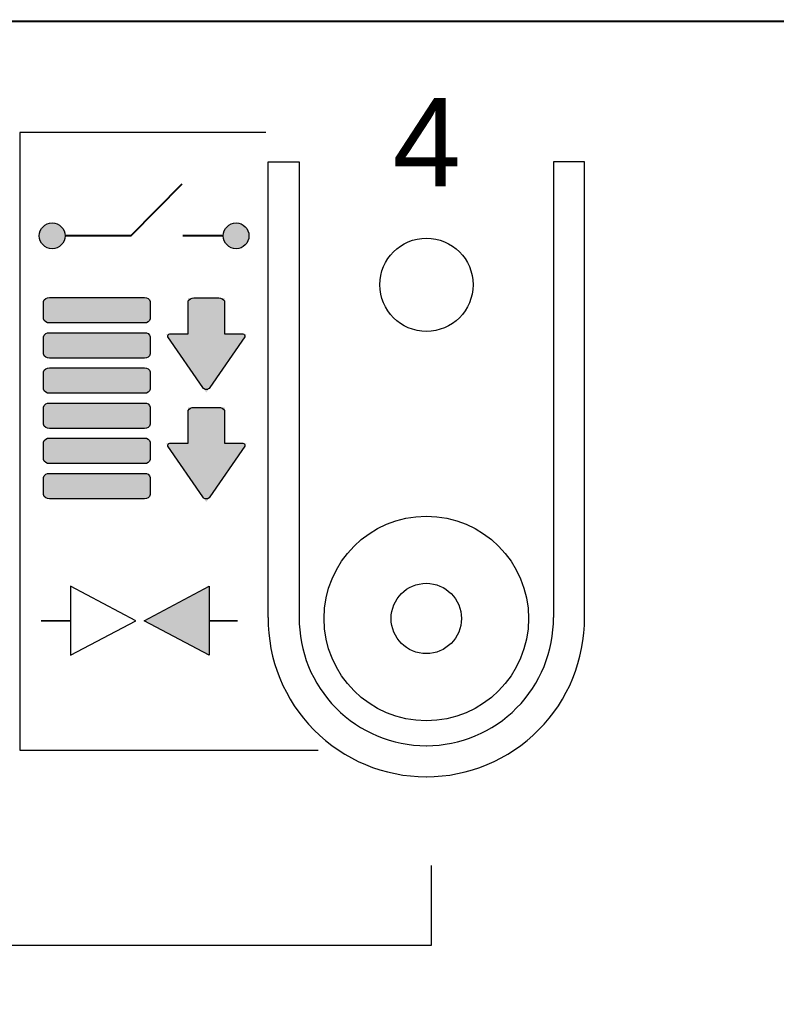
# Model space of a CAD drawing. Header units: millimetres. Extents: x -174 to 283928, y 1291 to 21053.
# Drawn here: x 9521.17 to 9535.87, y 20339.62 to 20358.78 of the extents above; entities that cross this region are included whole.
import ezdxf
from ezdxf.enums import TextEntityAlignment as Align

# ---------------------------------------------------------------- set-up
doc = ezdxf.new("R2010")
doc.units = ezdxf.units.MM
doc.layers.add('Enclosure', color=7, linetype='Continuous')
doc.layers.add('Serigraph', color=7, linetype='Continuous')
doc.styles.add('Arial', font='arial.ttf')

# ---------------------------------------------------------------- blocks, each defined once
blk = doc.blocks.new('*U204')
at = {"ltscale": 2}
blk.add_lwpolyline([(0, 20), (0, -20), (839.99999645911, -20.00000000765696), (839.99999645911, 19.99999999234304), (0, 19.9999999996071)], dxfattribs=at)
blk = doc.blocks.new('ZIOMB16V3_ENCLOSURE')
at = {"layer": 'Enclosure'}
blk.add_line((140.9676025996122, 19.9670983456476), (0.967602599612178, 19.9670983456476), dxfattribs=at)
at = {"layer": 'Enclosure', "lineweight": 9}
for points in [[(51.87614019179421, 8.394562239195437), (51.87614019179421, 17.23914718111493), (52.47995130060247, 17.23914718111493), (52.47995131239497, 8.394562239195437)], [(58.02340267229522, 8.394562239195437), (58.02340267229522, 17.23914718111493), (57.41959156348696, 17.23914718111493), (57.41959155169445, 8.394562239195437)]]:
    blk.add_lwpolyline(points, dxfattribs=at)
for centre, radius in [((54.95227715645626, 14.85486638801168), 0.9057641153867734), ((54.94977143204471, 8.372634282795588), 1.986127310598921), ((54.94920403343225, 8.373201106076264), 0.6831023214353465)]:
    blk.add_circle(centre, radius, dxfattribs=at)
for centre, radius, start, end in [((54.94977143204471, 8.372634282794678), 3.073709458669156, 179.5912463330232, 269.9532917957442), ((54.95033883065719, 8.373201106076264), 2.470484923534017, 179.4912400767099, 269.9287277477251), ((54.94920403343225, 8.373201106076264), 2.470484923534017, 270.0712722522228, 0.5087599231859065), ((54.94977143204471, 8.372634282794678), 3.073709458669156, 270.0467082042558, 0.4087536669767632)]:
    blk.add_arc(centre, radius, start, end, dxfattribs=at)
blk = doc.blocks.new('ZIOMB16V3_SERIGRAPH')
at = {"layer": 'Serigraph'}
h = blk.add_hatch(color=256, dxfattribs=at)
h.dxf.hatch_style = 1
h.paths.add_polyline_path([(46.9639917723614, 18.40818992970688, 1), (46.4639917723614, 18.40818992970688, 1)])
h = blk.add_hatch(color=256, dxfattribs=at)
h.dxf.hatch_style = 1
h.paths.add_polyline_path([(50.53770153522895, 18.40818992970688, 1), (50.03770153522895, 18.40818992970688, 1)])
h = blk.add_hatch(color=256, dxfattribs=at)
h.dxf.hatch_style = 1
h.paths.add_polyline_path([(48.62039943258356, 17.12949694241141, 0.3758706826029284), (48.50530716150821, 17.20982113797325), (46.66090473875261, 17.20981166910204), (46.66090473875261, 17.20982115151199, 0.3754197289689309), (46.54585302097643, 17.12966041313828), (46.54585302097643, 16.79707258868782, 0.3754197289689291), (46.66090473875261, 16.71691185031412), (48.50530715427136, 16.71691183677538, 0.3754197289689312), (48.6203588732244, 16.79707257346015)])
h = blk.add_hatch(color=256, dxfattribs=at)
h.dxf.hatch_style = 1
h.paths.add_polyline_path([(48.92418364714467, 16.50427330059008), (49.35455948087042, 16.50427330059008), (49.35455948087042, 17.20279690342775), (49.70866560325725, 17.20279690342775), (50.06277172564409, 17.20279690342775), (50.06277172564409, 16.50427330059008), (50.49314755936984, 16.50427330059008), (49.70866560325725, 15.36399667846652)])
h = blk.add_hatch(color=256, dxfattribs=at)
h.dxf.hatch_style = 1
h.paths.add_polyline_path([(48.62039942576188, 16.44666532241879, 0.3758706826029281), (48.50530715468653, 16.52698951798064), (46.66090473193093, 16.52698004910942), (46.66090473193093, 16.52698953151937, 0.3754197289689311), (46.54585301415478, 16.44682879314567), (46.54585301415478, 16.11424096869521, 0.3754197289689294), (46.66090473193093, 16.03408023032151), (48.50530714744968, 16.03408021678277, 0.3754197289689312), (48.62035886640274, 16.11424095346754)])
h = blk.add_hatch(color=256, dxfattribs=at)
h.dxf.hatch_style = 1
h.paths.add_polyline_path([(48.62039943258537, 15.76366681348261, 0.3758706826029281), (48.50530716151002, 15.84399100904446), (46.66090473875443, 15.84398154017324), (46.66090473875443, 15.84399102258319, 0.3754197289689311), (46.54585302097825, 15.76383028420949), (46.54585302097825, 15.43124245975903, 0.37541972896893), (46.66090473875443, 15.35108172138533), (48.50530715427318, 15.35108170784659, 0.3754197289689312), (48.62035887322622, 15.43124244453136)])
h = blk.add_hatch(color=256, dxfattribs=at)
h.dxf.hatch_style = 1
h.paths.add_polyline_path([(48.6203994257637, 15.08083519349, 0.3758706826029272), (48.50530715468835, 15.16115938905184), (46.66090473193275, 15.16114992018063), (46.66090473193275, 15.16115940259058, 0.3754197289689309), (46.54585301415659, 15.08099866421687), (46.54585301415659, 14.74841083976642, 0.37541972896893), (46.66090473193275, 14.66825010139271), (48.5053071474515, 14.66825008785398, 0.3754197289689313), (48.62035886640454, 14.74841082453875)])
h = blk.add_hatch(color=256, dxfattribs=at)
h.dxf.hatch_style = 1
h.paths.add_polyline_path([(48.92418364714467, 14.37843750542359), (49.35455948087042, 14.37843750542359), (49.35455948087042, 15.07696110826126), (49.70866560325725, 15.07696110826126), (50.06277172564409, 15.07696110826126), (50.06277172564409, 14.37843750542359), (50.49314755936984, 14.37843750542359), (49.70866560325725, 13.23816088330002)])
h = blk.add_hatch(color=256, dxfattribs=at)
h.dxf.hatch_style = 1
h.paths.add_polyline_path([(48.62039943258718, 14.39783668455382, 0.3758706826029284), (48.50530716151183, 14.47816088011566), (46.66090473875624, 14.47815141124445), (46.66090473875624, 14.4781608936544, 0.3754197289689309), (46.54585302098007, 14.3980001552807), (46.54585302098007, 14.06541233083024, 0.3754197289689291), (46.66090473875624, 13.98525159245653), (48.50530715427499, 13.9852515789178, 0.3754197289689312), (48.62035887322804, 14.06541231560257)])
h = blk.add_hatch(color=256, dxfattribs=at)
h.dxf.hatch_style = 1
h.paths.add_polyline_path([(48.62039943941067, 13.71483817561764, 0.3758706826029283), (48.50530716833532, 13.79516237117949), (46.66090474557972, 13.79515290230827), (46.66090474557972, 13.79516238471822, 0.3754197289689311), (46.54585302780357, 13.71500164634452), (46.54585302780357, 13.38241382189406, 0.3754197289689291), (46.66090474557972, 13.30225308352035), (48.50530716109847, 13.30225306998161, 0.3754197289689312), (48.62035888005153, 13.38241380666639)])
h = blk.add_hatch(color=256, dxfattribs=at)
h.dxf.hatch_style = 2
h.paths.add_polyline_path([(49.7663326537156, 11.60313732027569), (49.7663326537156, 10.26316942446445), (48.4983796117956, 10.93280054497043)])
at = {"layer": 'Serigraph', "lineweight": 5}
for p, q in [((54.08024017388197, 4.634672787869419), (54.08024017388197, 6.176523343039207)), ((39.49009249055209, 4.634672787869419), (54.08024017388197, 4.634672787869419))]:
    blk.add_line(p, q, dxfattribs=at)
for points in [[(50.86177349299692, 20.4181417734242), (46.08808947099418, 20.4181417734242), (46.08808947099418, 8.416506100990574), (51.87908070675054, 8.416506100990574)], [(47.06879084302886, 11.60313732027569), (47.06879084302886, 10.26316942446445), (48.33745228945986, 10.93280054497043), (47.06879084302886, 11.60313732027569)], [(49.7663326537156, 11.60313732027569), (49.7663326537156, 10.26316942446445), (48.4983796117956, 10.93280054497043), (49.7663326537156, 11.60313732027569)], [(47.06879084302886, 10.93315337236961), (46.53746807634138, 10.9335061997688), (46.50267929568167, 10.9335061997688), (46.53644487691032, 10.9335061997688), (47.06879084302886, 10.93315337236961)], [(50.28008461637842, 10.9335061997688), (50.31314454282687, 10.9335061997688), (50.27835576216716, 10.9335061997688), (49.7663326537156, 10.93315337236961), (50.28008461637842, 10.9335061997688)]]:
    blk.add_lwpolyline(points, dxfattribs=at)
at = {"layer": 'Serigraph'}
for points in [[(49.23492168018015, 19.40979634990506), (48.24245963989847, 18.40818992970779), (46.9639917723614, 18.40818992970688)], [(50.03770153522895, 18.40818992970688), (49.25141732145289, 18.40818992970688)]]:
    blk.add_lwpolyline(points, dxfattribs=at)
at = {"layer": 'Serigraph', "lineweight": 5}
for points in [[(46.66090473875261, 16.71691185031412), (46.66090473875261, 16.71691185031412, -0.3754197289689309), (46.54585302097643, 16.79707258868782), (46.54585302097643, 17.12966041313828), (46.54585302097643, 17.12966041313828, -0.3754197289689309), (46.66090473875261, 17.20982115151199), (46.66090473875261, 17.20981166910204), (48.50530716150821, 17.20982113797325, -0.3754197289689309), (48.62035887810748, 17.12966039791061), (48.62039945252695, 17.12966039791061), (48.6203588732244, 16.79707257346015, -0.3754197289689309), (48.50530715427136, 16.71691183677538), (46.66090473151576, 16.71691185031412)], [(49.70866560327135, 15.42375544579752, -0.2593702651017197), (49.64104204190812, 15.46229029186341), (48.96257753930264, 16.4484662073626, -0.5254335897127634), (49.00102183198328, 16.50427330059008), (49.35455948087042, 16.50427330059008), (49.35455948087042, 17.14278741077558, -0.2496225317056901), (49.4672700929034, 17.20279690342775), (49.70866560325725, 17.20279690342775), (49.95006111361113, 17.20279690342775, -0.2496225317056901), (50.06277172564409, 17.14278741077558), (50.06277172564409, 16.50427330059008), (50.41630937453124, 16.50427330059008, -0.5254335897127634), (50.4547536672119, 16.4484662073626), (49.77628916460639, 15.46229029186341, -0.2593702650229485), (49.70866560327135, 15.42375544579752)], [(46.66090473193093, 16.03408023032151), (46.66090473193093, 16.03408023032151, -0.3754197289689309), (46.54585301415478, 16.11424096869521), (46.54585301415478, 16.44682879314567), (46.54585301415478, 16.44682879314567, -0.3754197289689309), (46.66090473193093, 16.52698953151937), (46.66090473193093, 16.52698004910942), (48.50530715468653, 16.52698951798064, -0.3754197289689309), (48.62035887128581, 16.446828777918), (48.62039944570529, 16.446828777918), (48.62035886640274, 16.11424095346754, -0.3754197289689309), (48.50530714744968, 16.03408021678277), (46.66090472469409, 16.03408023032151)], [(46.66090473875443, 15.35108172138533), (46.66090473875443, 15.35108172138533, -0.3754197289689309), (46.54585302097825, 15.43124245975903), (46.54585302097825, 15.76383028420949), (46.54585302097825, 15.76383028420949, -0.3754197289689309), (46.66090473875443, 15.84399102258319), (46.66090473875443, 15.84398154017324), (48.50530716151002, 15.84399100904446, -0.3754197289689309), (48.62035887810929, 15.76383026898182), (48.62039945252877, 15.76383026898182), (48.62035887322622, 15.43124244453136, -0.3754197289689309), (48.50530715427318, 15.35108170784659), (46.66090473151758, 15.35108172138533)], [(46.66090473193275, 14.66825010139271), (46.66090473193275, 14.66825010139271, -0.3754197289689309), (46.54585301415659, 14.74841083976642), (46.54585301415659, 15.08099866421687), (46.54585301415659, 15.08099866421687, -0.3754197289689309), (46.66090473193275, 15.16115940259058), (46.66090473193275, 15.16114992018063), (48.50530715468835, 15.16115938905184, -0.3754197289689309), (48.62035887128764, 15.08099864898921), (48.6203994457071, 15.08099864898921), (48.62035886640454, 14.74841082453875, -0.3754197289689309), (48.5053071474515, 14.66825008785398), (46.6609047246959, 14.66825010139271)], [(49.70866560327135, 13.29791965063103, -0.2593702651017197), (49.64104204190812, 13.33645449669691), (48.96257753930264, 14.3226304121961, -0.5254335897127634), (49.00102183198328, 14.37843750542359), (49.35455948087042, 14.37843750542359), (49.35455948087042, 15.01695161560909, -0.2496225317056901), (49.4672700929034, 15.07696110826126), (49.70866560325725, 15.07696110826126), (49.95006111361113, 15.07696110826126, -0.2496225317056901), (50.06277172564409, 15.01695161560909), (50.06277172564409, 14.37843750542359), (50.41630937453124, 14.37843750542359, -0.5254335897127634), (50.4547536672119, 14.3226304121961), (49.77628916460639, 13.33645449669691, -0.2593702650229485), (49.70866560327135, 13.29791965063103)], [(46.66090473875624, 13.98525159245653), (46.66090473875624, 13.98525159245653, -0.3754197289689309), (46.54585302098007, 14.06541233083024), (46.54585302098007, 14.3980001552807), (46.54585302098007, 14.3980001552807, -0.3754197289689309), (46.66090473875624, 14.4781608936544), (46.66090473875624, 14.47815141124445), (48.50530716151183, 14.47816088011566, -0.3754197289689309), (48.62035887811111, 14.39800014005303), (48.62039945253059, 14.39800014005303), (48.62035887322804, 14.06541231560257, -0.3754197289689309), (48.50530715427499, 13.9852515789178), (46.66090473151939, 13.98525159245653)], [(46.66090474557972, 13.30225308352035), (46.66090474557972, 13.30225308352035, -0.3754197289689309), (46.54585302780357, 13.38241382189406), (46.54585302780357, 13.71500164634452), (46.54585302780357, 13.71500164634452, -0.3754197289689309), (46.66090474557972, 13.79516238471822), (46.66090474557972, 13.79515290230827), (48.50530716833532, 13.79516237117949, -0.3754197289689309), (48.6203588849346, 13.71500163111685), (48.62039945935407, 13.71500163111685), (48.62035888005153, 13.38241380666639, -0.3754197289689309), (48.50530716109847, 13.30225306998161), (46.66090473834286, 13.30225308352035)]]:
    blk.add_lwpolyline(points, format="xyb", dxfattribs=at)
for centre in [(46.7139917723614, 18.40818992970688), (50.28770153522895, 18.40818992970688)]:
    blk.add_circle(centre, 0.25, dxfattribs=at)
at = {"layer": 'Serigraph', "insert": (53.99218513925528, 20.22849923566426), "char_height": 1.714562081031096, "attachment_point": 5, "style": 'Arial'}
blk.add_mtext('\\pxqc;4', dxfattribs=at)
blk = doc.blocks.new('ZIOMB16V3_ATT_DEF')
blk.add_wipeout([(0, 45), (140, 45), (140, -45), (0, -45)])
at = {"layer": 'Enclosure'}
blk.add_blockref('ZIOMB16V3_ENCLOSURE', (-0.967602599612178, 2.603530853353788), dxfattribs=at)
at = {"layer": 'Serigraph'}
blk.add_blockref('ZIOMB16V3_SERIGRAPH', (0, 0), dxfattribs=at)
at = {"color": 3, "style": 'Arial', "flags": 2}
blk.add_attdef('REFERENCE', text='', height=2.5, dxfattribs=at).set_placement((34.24719890203415, 28.94404266689094), align=Align.CENTER)
at = {"color": 3, "style": 'Arial'}
blk.add_attdef('PHYSICAL_ADD.', text='', height=2.5, dxfattribs=at).set_placement((108.2450141619074, 28.95918338258548), align=Align.CENTER)

msp = doc.modelspace()

# ---------------------------------------------------------------- block references
at = {"color": 1}
msp.add_blockref('*U204', (9321.852798085147, 20336.17217098424), dxfattribs=at)

# ---------------------------------------------------------------- next in the draw order: block references
msp.add_blockref('ZIOMB16V3_ATT_DEF', (9475.08683847154, 20336.17217098424))

doc.saveas('drawing.dxf')
